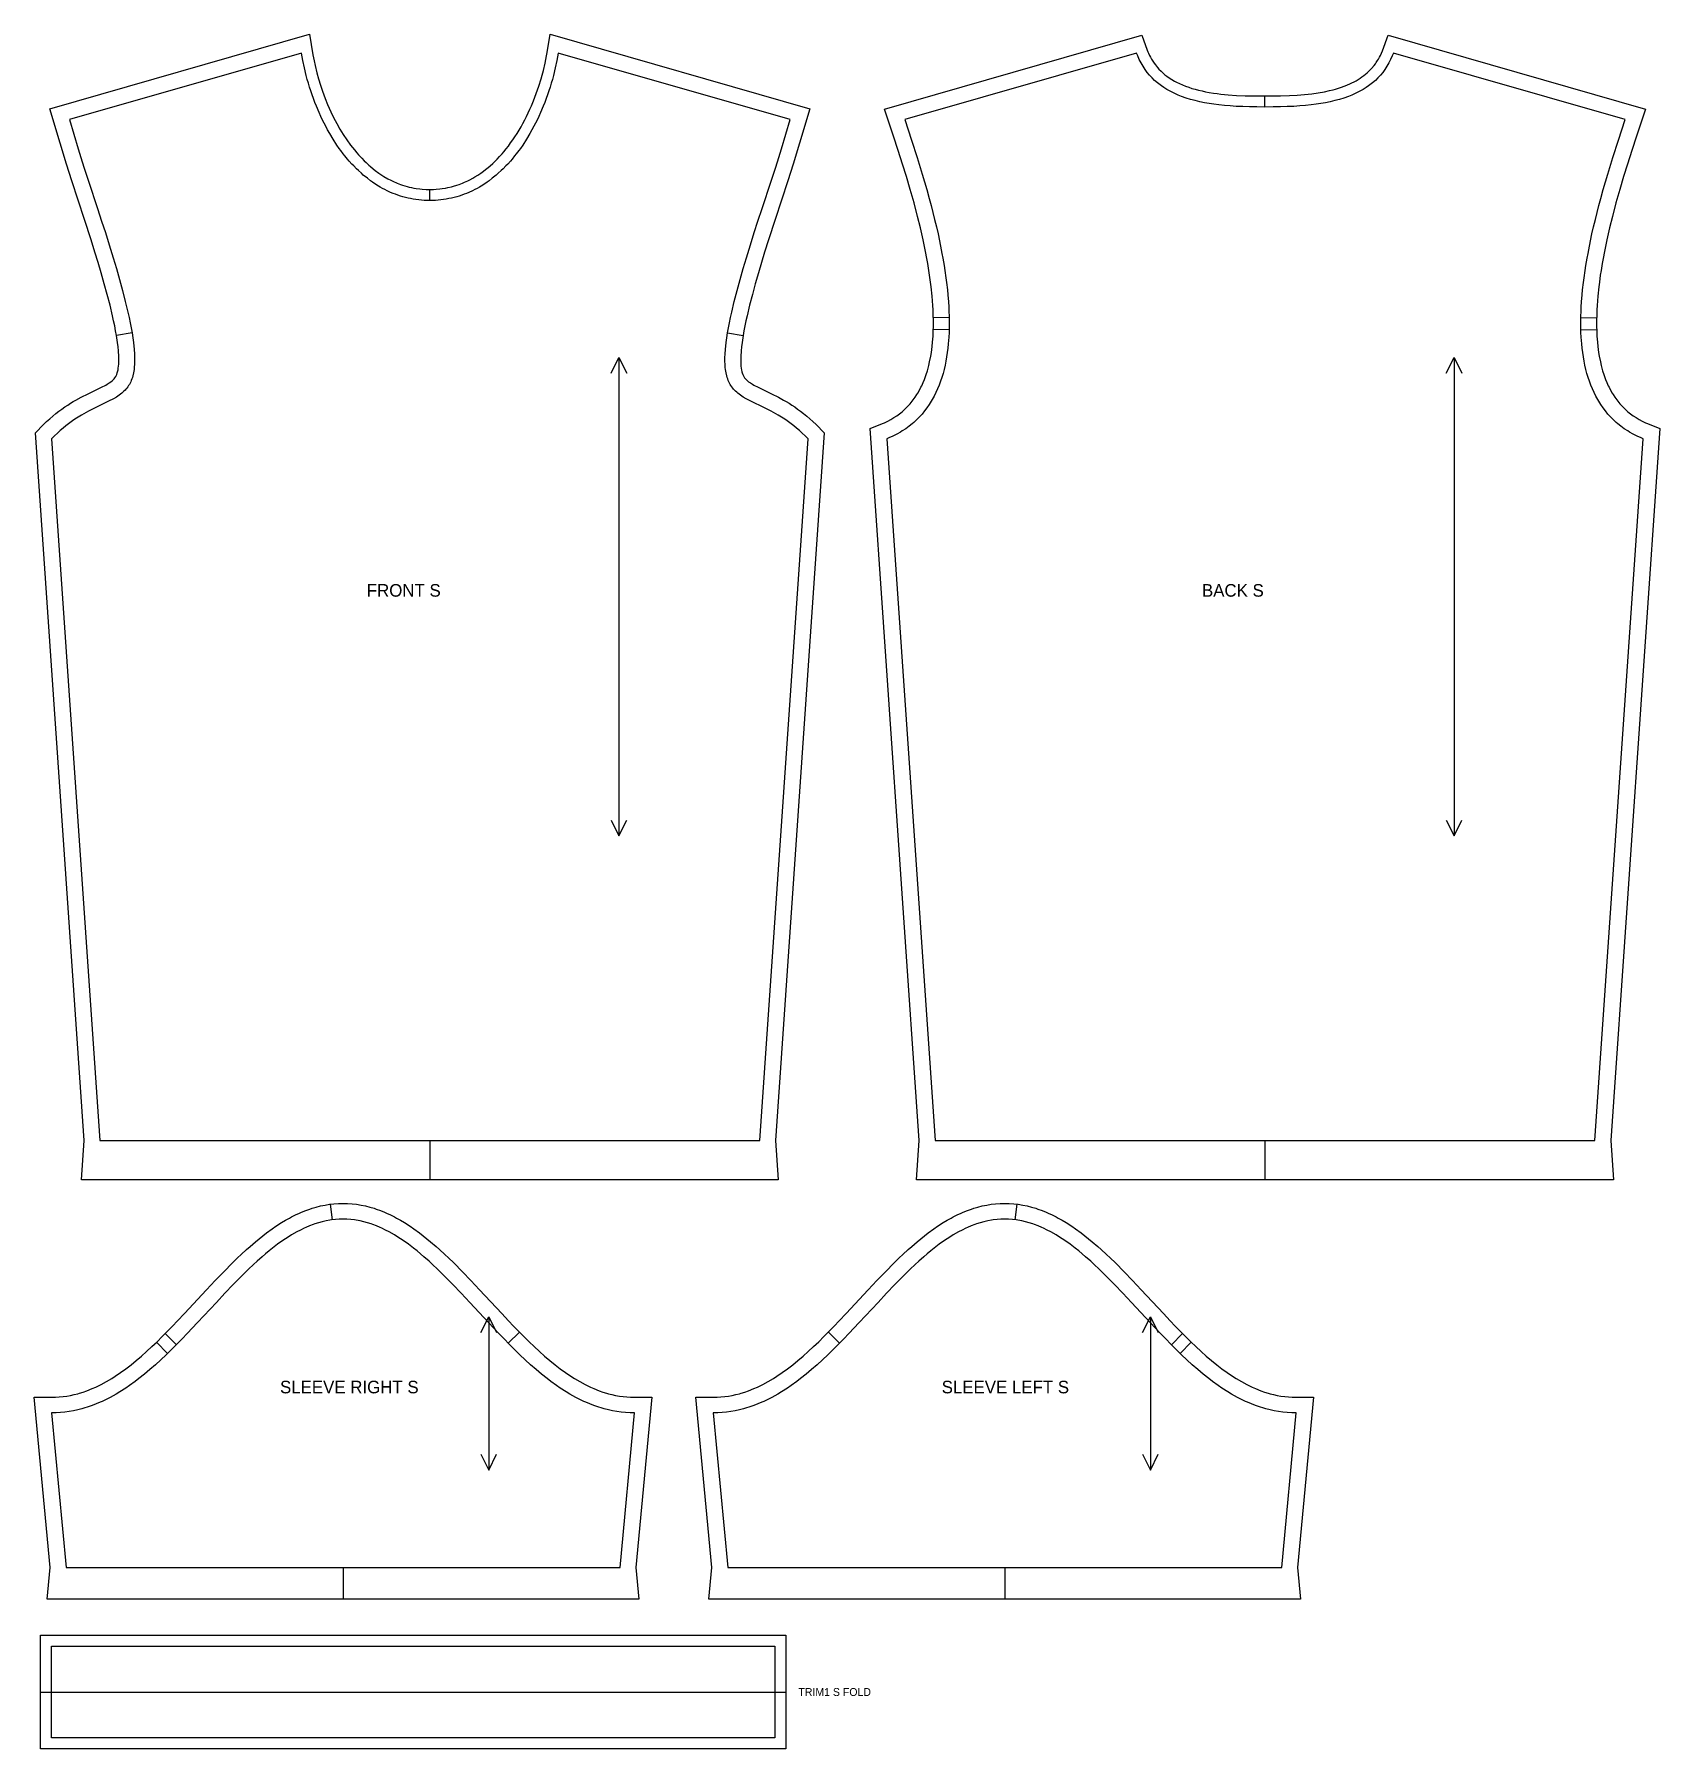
# Model space of a CAD drawing. Extents: x 24 to 1056, y 28 to 1116.
import ezdxf

# ---------------------------------------------------------------- set-up
doc = ezdxf.new("R2010")
doc.units = 0
for name, color, linetype in [('CUT', 7, 'CONTINUOUS'), ('FOLD', 6, 'CONTINUOUS'), ('GRAIN', 3, 'CONTINUOUS'), ('NOTCH', 1, 'CONTINUOUS'), ('SEW', 5, 'CONTINUOUS'), ('TEXT', 2, 'CONTINUOUS')]:
    doc.layers.add(name, color=color, linetype=linetype)

msp = doc.modelspace()

# ---------------------------------------------------------------- linework, layer by layer
at = {"layer": 'CUT'}
for points in [[(275.051, 389.212), (53.9, 389.212), (55.62, 414.212), (24.714, 863.409), (29.816, 868.589), (31.84, 870.534), (33.844, 872.355), (35.823, 874.059), (37.776, 875.652), (39.7, 877.139), (41.592, 878.528), (43.449, 879.825), (45.27, 881.035), (47.051, 882.163), (48.791, 883.217), (50.487, 884.201), (53.737, 885.981), (58.231, 888.259), (66.711, 892.341), (69.415, 893.763), (70.19, 894.207), (71.552, 895.055), (72.681, 895.852), (73.599, 896.604), (73.99, 896.966), (74.663, 897.675), (75.223, 898.388), (75.71, 899.145), (76.146, 899.993), (76.35, 900.465), (76.728, 901.525), (76.901, 902.121), (77.208, 903.457), (77.338, 904.198), (77.548, 905.832), (77.624, 906.722), (77.715, 908.648), (77.729, 909.681), (77.689, 911.879), (77.463, 915.486), (77.204, 918.08), (76.86, 920.81), (76.196, 925.133), (75.661, 928.15), (75.058, 931.259), (74.393, 934.45), (73.671, 937.711), (72.078, 944.392), (70.325, 951.21), (68.454, 958.076), (66.507, 964.905), (64.522, 971.619), (62.533, 978.148), (60.087, 985.959), (55.931, 998.816), (47.782, 1023.406), (44.451, 1033.877), (40.396, 1047.23), (33.925, 1069.079), (198.719, 1116.423), (200.859, 1103.422), (201.582, 1099.657), (202.244, 1096.607), (203.378, 1091.986), (204.45, 1088.106), (205.639, 1084.213), (206.943, 1080.322), (207.78, 1077.993), (208.659, 1075.671), (210.214, 1071.826), (211.202, 1069.539), (212.23, 1067.268), (214.035, 1063.531), (215.95, 1059.863), (217.976, 1056.276), (220.111, 1052.783), (222.354, 1049.394), (224.703, 1046.123), (227.157, 1042.981), (228.678, 1041.162), (229.713, 1039.978), (231.831, 1037.684), (233.461, 1036.03), (234.567, 1034.961), (236.256, 1033.407), (237.401, 1032.406), (239.148, 1030.959), (240.331, 1030.03), (242.743, 1028.264), (244.592, 1027.021), (245.843, 1026.231), (248.39, 1024.75), (250.341, 1023.727), (251.66, 1023.087), (254.345, 1021.911), (256.4, 1021.122), (257.79, 1020.641), (259.196, 1020.197), (260.62, 1019.79), (262.06, 1019.42), (263.518, 1019.09), (264.994, 1018.798), (266.488, 1018.545), (268.764, 1018.242), (270.305, 1018.092), (272.655, 1017.945), (274.247, 1017.901), (275.855, 1017.901), (277.447, 1017.945), (279.019, 1018.032), (281.339, 1018.242), (282.861, 1018.434), (285.109, 1018.798), (286.584, 1019.09), (288.765, 1019.6), (290.196, 1019.989), (292.312, 1020.641), (293.703, 1021.122), (295.758, 1021.911), (297.108, 1022.482), (299.104, 1023.403), (300.415, 1024.06), (302.354, 1025.108), (303.628, 1025.849), (305.51, 1027.021), (307.359, 1028.264), (309.174, 1029.577), (310.365, 1030.491), (312.123, 1031.916), (313.275, 1032.903), (314.976, 1034.436), (316.09, 1035.492), (317.732, 1037.127), (319.338, 1038.819), (320.909, 1040.567), (321.935, 1041.762), (323.445, 1043.598), (324.917, 1045.484), (326.352, 1047.417), (327.748, 1049.394), (329.107, 1051.414), (330.427, 1053.473), (331.708, 1055.57), (332.95, 1057.7), (334.152, 1059.863), (335.315, 1062.055), (336.438, 1064.274), (337.52, 1066.516), (338.562, 1068.78), (339.563, 1071.062), (340.835, 1074.129), (341.741, 1076.444), (342.606, 1078.768), (343.43, 1081.1), (344.212, 1083.435), (345.652, 1088.106), (346.309, 1090.436), (347.121, 1093.531), (348.199, 1098.136), (349.108, 1102.674), (349.499, 1104.91), (351.383, 1116.423), (516.177, 1069.079), (509.706, 1047.23), (505.652, 1033.877), (502.32, 1023.406), (494.171, 998.816), (490.015, 985.959), (487.569, 978.148), (485.581, 971.619), (483.595, 964.905), (481.648, 958.076), (479.778, 951.21), (478.024, 944.392), (476.432, 937.711), (475.709, 934.45), (475.044, 931.259), (474.441, 928.15), (473.906, 925.133), (473.242, 920.81), (472.898, 918.08), (472.639, 915.486), (472.413, 911.879), (472.374, 909.681), (472.387, 908.648), (472.478, 906.722), (472.554, 905.832), (472.764, 904.198), (472.895, 903.457), (473.201, 902.121), (473.374, 901.525), (473.752, 900.465), (473.956, 899.993), (474.393, 899.145), (474.879, 898.388), (475.44, 897.675), (476.112, 896.966), (476.503, 896.604), (477.422, 895.852), (478.55, 895.055), (479.913, 894.207), (480.687, 893.763), (483.391, 892.341), (491.872, 888.259), (496.365, 885.981), (499.616, 884.201), (501.311, 883.217), (503.051, 882.163), (504.832, 881.035), (506.653, 879.825), (508.511, 878.528), (510.403, 877.139), (512.326, 875.652), (514.279, 874.059), (516.259, 872.355), (518.262, 870.534), (520.286, 868.589), (525.388, 863.409), (494.482, 414.212), (496.202, 389.212), (278.6, 389.212)], [(805.153, 389.212), (584.002, 389.212), (585.722, 414.212), (554.633, 866.083), (562.483, 869.341), (563.574, 869.822), (565.679, 870.834), (567.682, 871.909), (569.589, 873.046), (571.404, 874.244), (573.13, 875.501), (574.773, 876.817), (576.336, 878.192), (577.822, 879.627), (578.537, 880.366), (579.914, 881.89), (581.222, 883.473), (581.851, 884.288), (583.06, 885.964), (584.204, 887.701), (584.753, 888.592), (585.803, 890.422), (586.792, 892.315), (587.264, 893.284), (588.163, 895.269), (589.001, 897.315), (590.148, 900.498), (590.839, 902.693), (591.766, 906.094), (592.312, 908.43), (593.023, 912.034), (593.426, 914.5), (593.926, 918.29), (594.191, 920.873), (594.487, 924.828), (594.619, 927.514), (594.72, 931.614), (594.725, 934.389), (594.641, 938.611), (594.527, 941.461), (594.367, 944.337), (594.164, 947.236), (593.917, 950.157), (593.302, 956.051), (592.936, 959.021), (592.318, 963.496), (591.863, 966.491), (591.119, 970.995), (590.585, 974.001), (589.73, 978.51), (588.174, 986.009), (586.478, 993.456), (584.667, 1000.819), (582.378, 1009.496), (580.004, 1017.948), (577.588, 1026.122), (575.172, 1033.964), (572.411, 1042.628), (569.408, 1051.796), (563.697, 1068.984), (726.948, 1115.885), (730.449, 1106.395), (730.852, 1105.369), (731.275, 1104.372), (731.946, 1102.928), (732.419, 1101.999), (733.162, 1100.654), (733.948, 1099.364), (734.774, 1098.127), (735.641, 1096.941), (736.859, 1095.435), (737.819, 1094.359), (739.159, 1092.991), (740.21, 1092.014), (741.672, 1090.773), (742.814, 1089.887), (744.396, 1088.763), (746.045, 1087.703), (747.76, 1086.705), (749.089, 1085.997), (750.915, 1085.105), (752.801, 1084.271), (754.745, 1083.494), (756.742, 1082.774), (758.791, 1082.107), (760.888, 1081.494), (763.028, 1080.932), (765.208, 1080.42), (767.425, 1079.956), (769.674, 1079.537), (772.524, 1079.077), (774.83, 1078.755), (777.156, 1078.472), (781.849, 1078.015), (787.163, 1077.655), (792.47, 1077.429), (799.462, 1077.287), (807.98, 1077.266), (814.908, 1077.351), (820.782, 1077.539), (825.507, 1077.797), (830.223, 1078.171), (834.897, 1078.68), (838.928, 1079.253), (842.882, 1079.956), (846.193, 1080.67), (848.354, 1081.207), (849.947, 1081.642), (853.057, 1082.602), (856.053, 1083.683), (857.506, 1084.271), (858.926, 1084.891), (860.313, 1085.544), (861.665, 1086.229), (862.982, 1086.949), (864.262, 1087.703), (865.505, 1088.492), (866.71, 1089.316), (867.878, 1090.178), (869.007, 1091.076), (870.097, 1092.014), (871.148, 1092.991), (872.812, 1094.713), (874.368, 1096.557), (875.248, 1097.727), (875.812, 1098.534), (876.625, 1099.788), (877.144, 1100.654), (877.888, 1101.999), (878.36, 1102.928), (879.032, 1104.372), (879.659, 1105.879), (883.358, 1115.885), (1046.61, 1068.984), (1040.899, 1051.796), (1037.896, 1042.628), (1035.135, 1033.964), (1032.719, 1026.122), (1030.303, 1017.948), (1027.928, 1009.496), (1025.639, 1000.819), (1023.828, 993.456), (1022.132, 986.009), (1020.577, 978.51), (1019.722, 974.001), (1019.187, 970.995), (1018.444, 966.491), (1017.989, 963.496), (1017.371, 959.021), (1017.005, 956.051), (1016.39, 950.157), (1016.143, 947.236), (1015.939, 944.337), (1015.78, 941.461), (1015.665, 938.611), (1015.582, 934.389), (1015.587, 931.614), (1015.688, 927.514), (1015.82, 924.828), (1016.116, 920.873), (1016.381, 918.29), (1016.881, 914.5), (1017.284, 912.034), (1017.995, 908.43), (1018.54, 906.094), (1019.467, 902.693), (1020.158, 900.498), (1021.305, 897.315), (1022.144, 895.269), (1023.043, 893.284), (1023.514, 892.315), (1024.504, 890.422), (1025.554, 888.592), (1026.103, 887.701), (1027.247, 885.964), (1028.456, 884.288), (1029.084, 883.473), (1030.393, 881.89), (1031.77, 880.366), (1032.485, 879.627), (1033.971, 878.192), (1035.534, 876.817), (1037.176, 875.501), (1038.903, 874.244), (1040.718, 873.046), (1042.625, 871.909), (1044.628, 870.834), (1046.733, 869.822), (1047.824, 869.341), (1055.674, 866.083), (1024.585, 414.212), (1026.305, 389.212), (808.703, 389.212)], [(219.98, 123), (32.254, 123), (34.12, 143), (24.025, 251.184), (36.296, 251.202), (37.5, 251.229), (39.891, 251.356), (42.26, 251.58), (44.612, 251.897), (46.948, 252.305), (49.269, 252.804), (51.579, 253.392), (52.73, 253.718), (55.025, 254.436), (57.312, 255.239), (60.728, 256.601), (62.998, 257.61), (66.392, 259.274), (69.775, 261.113), (73.146, 263.12), (75.387, 264.548), (78.741, 266.819), (82.083, 269.239), (85.414, 271.8), (88.735, 274.492), (92.044, 277.306), (95.343, 280.234), (98.632, 283.264), (101.911, 286.389), (105.181, 289.596), (108.443, 292.877), (111.699, 296.221), (114.949, 299.618), (119.276, 304.21), (133.339, 319.357), (138.773, 325.147), (144.239, 330.844), (149.749, 336.402), (153.082, 339.651), (155.318, 341.775), (158.696, 344.891), (160.964, 346.917), (164.396, 349.872), (166.706, 351.782), (169.033, 353.639), (171.381, 355.441), (174.943, 358.035), (177.348, 359.686), (181.002, 362.036), (183.472, 363.513), (185.971, 364.914), (187.232, 365.586), (189.778, 366.866), (192.356, 368.06), (193.657, 368.623), (196.285, 369.679), (198.948, 370.638), (200.293, 371.079), (203.007, 371.882), (205.757, 372.575), (208.54, 373.152), (211.356, 373.609), (214.203, 373.942), (217.079, 374.144), (219.862, 374.212), (222.882, 374.144), (225.758, 373.942), (228.605, 373.609), (231.421, 373.152), (234.204, 372.575), (236.953, 371.882), (239.668, 371.079), (241.013, 370.638), (243.675, 369.679), (246.304, 368.623), (247.605, 368.06), (250.183, 366.866), (252.729, 365.586), (253.99, 364.914), (256.489, 363.513), (258.959, 362.036), (262.613, 359.686), (265.017, 358.035), (268.58, 355.441), (270.928, 353.639), (273.255, 351.782), (275.564, 349.872), (278.996, 346.917), (281.265, 344.891), (284.642, 341.775), (286.879, 339.651), (290.212, 336.402), (295.722, 330.844), (301.188, 325.147), (306.622, 319.357), (320.685, 304.21), (325.012, 299.618), (328.262, 296.221), (331.517, 292.877), (334.78, 289.596), (338.05, 286.389), (341.329, 283.264), (344.618, 280.234), (347.917, 277.306), (351.226, 274.492), (354.547, 271.8), (357.878, 269.239), (361.22, 266.819), (364.573, 264.548), (366.815, 263.12), (370.186, 261.113), (373.569, 259.274), (376.963, 257.61), (379.232, 256.601), (382.649, 255.239), (384.936, 254.436), (387.231, 253.718), (388.382, 253.392), (390.691, 252.804), (393.013, 252.305), (395.349, 251.897), (397.7, 251.58), (400.07, 251.356), (402.461, 251.229), (403.665, 251.202), (415.936, 251.184), (405.841, 143), (407.707, 123), (222.96, 123)], [(639.941, 123), (452.214, 123), (454.081, 143), (443.986, 251.184), (456.257, 251.202), (457.461, 251.229), (459.851, 251.356), (462.221, 251.58), (464.573, 251.897), (466.908, 252.305), (469.23, 252.804), (471.54, 253.392), (472.691, 253.718), (474.986, 254.436), (477.273, 255.239), (480.689, 256.601), (482.959, 257.61), (486.353, 259.274), (489.736, 261.113), (493.107, 263.12), (495.348, 264.548), (498.702, 266.819), (502.044, 269.239), (505.375, 271.8), (508.696, 274.492), (512.005, 277.306), (515.304, 280.234), (518.593, 283.264), (521.872, 286.389), (525.142, 289.596), (528.404, 292.877), (531.66, 296.221), (534.91, 299.618), (539.237, 304.21), (553.3, 319.357), (558.734, 325.147), (564.199, 330.844), (569.71, 336.402), (573.043, 339.651), (575.279, 341.775), (578.657, 344.891), (580.925, 346.917), (584.357, 349.872), (586.666, 351.782), (588.994, 353.639), (591.342, 355.441), (594.904, 358.035), (597.308, 359.686), (600.963, 362.036), (603.433, 363.513), (605.932, 364.914), (607.193, 365.586), (609.739, 366.866), (612.317, 368.06), (613.618, 368.623), (616.246, 369.679), (618.909, 370.638), (620.253, 371.079), (622.968, 371.882), (625.718, 372.575), (628.501, 373.152), (631.317, 373.609), (634.164, 373.942), (637.039, 374.144), (639.823, 374.212), (642.843, 374.144), (645.719, 373.942), (648.566, 373.609), (651.382, 373.152), (654.165, 372.575), (656.914, 371.882), (659.629, 371.079), (660.974, 370.638), (663.636, 369.679), (666.265, 368.623), (667.566, 368.06), (670.144, 366.866), (672.689, 365.586), (673.95, 364.914), (676.45, 363.513), (678.92, 362.036), (682.574, 359.686), (684.978, 358.035), (688.541, 355.441), (690.888, 353.639), (693.216, 351.782), (695.525, 349.872), (698.957, 346.917), (701.226, 344.891), (704.603, 341.775), (706.839, 339.651), (710.173, 336.402), (715.683, 330.844), (721.149, 325.147), (726.583, 319.357), (740.646, 304.21), (744.973, 299.618), (748.223, 296.221), (751.478, 292.877), (754.741, 289.596), (758.011, 286.389), (761.29, 283.264), (764.579, 280.234), (767.877, 277.306), (771.187, 274.492), (774.507, 271.8), (777.839, 269.239), (781.181, 266.819), (784.534, 264.548), (786.776, 263.12), (790.147, 261.113), (793.529, 259.274), (796.923, 257.61), (799.193, 256.601), (802.61, 255.239), (804.896, 254.436), (807.191, 253.718), (808.342, 253.392), (810.652, 252.804), (812.974, 252.305), (815.31, 251.897), (817.661, 251.58), (820.031, 251.356), (822.422, 251.229), (823.626, 251.202), (835.897, 251.184), (825.802, 143), (827.668, 123), (642.921, 123)], [(28, 100), (501, 100), (501, 28), (28, 28)]]:
    msp.add_lwpolyline(points, close=True, dxfattribs=at)
at = {"layer": 'FOLD'}
msp.add_lwpolyline([(28, 64), (501, 64)], dxfattribs=at)
at = {"layer": 'GRAIN'}
for points in [[(390.077, 901.248), (395.077, 911.248), (400.077, 901.248)], [(395.077, 911.248), (395.077, 607.504)], [(920.179, 901.248), (925.179, 911.248), (930.179, 901.248)], [(925.179, 911.248), (925.179, 607.504)], [(390.077, 617.504), (395.077, 607.504), (400.077, 617.504)], [(920.179, 617.504), (925.179, 607.504), (930.179, 617.504)], [(307.471, 292.273), (312.471, 302.273), (317.471, 292.273)], [(312.471, 302.273), (312.471, 204.939)], [(727.431, 292.273), (732.431, 302.273), (737.431, 292.273)], [(732.431, 302.273), (732.431, 204.939)], [(307.471, 214.939), (312.471, 204.939), (317.471, 214.939)], [(727.431, 214.939), (732.431, 204.939), (737.431, 214.939)]]:
    msp.add_lwpolyline(points, dxfattribs=at)
at = {"layer": 'NOTCH'}
for points in [[(805.153, 1070.261), (805.151, 1077.261)], [(275.051, 1010.895), (275.003, 1017.895)], [(604.693, 936.689), (594.695, 936.491)], [(1005.614, 936.689), (1015.612, 936.491)], [(86.058, 926.788), (76.19, 925.173)], [(464.044, 926.788), (473.913, 925.173)], [(604.664, 928.69), (594.667, 928.936)], [(1005.643, 928.69), (1015.64, 928.936)], [(275.051, 414.212), (275.051, 389.212)], [(805.153, 414.212), (805.153, 389.212)], [(213.265, 363.773), (211.993, 373.692)], [(646.656, 363.773), (647.928, 373.692)], [(108.507, 278.858), (101.572, 286.062)], [(114.201, 284.477), (107.11, 291.528)], [(324.784, 285.464), (331.902, 292.488)], [(535.138, 285.464), (528.02, 292.488)], [(745.72, 284.477), (752.812, 291.528)], [(751.415, 278.858), (758.35, 286.062)], [(219.98, 143), (219.98, 123)], [(639.941, 143), (639.941, 123)]]:
    msp.add_lwpolyline(points, dxfattribs=at)
at = {"layer": 'SEW'}
for points in [[(275.051, 414.212), (484.459, 414.212), (515.102, 859.601), (513.256, 861.477), (511.432, 863.23), (509.631, 864.867), (507.855, 866.395), (506.105, 867.822), (504.383, 869.154), (502.688, 870.398), (501.023, 871.56), (499.388, 872.647), (496.21, 874.616), (494.67, 875.509), (491.689, 877.142), (487.476, 879.277), (478.911, 883.401), (475.8, 885.039), (473.915, 886.149), (472.181, 887.297), (470.597, 888.501), (469.861, 889.129), (469.162, 889.776), (468.5, 890.444), (467.874, 891.135), (467.285, 891.85), (466.731, 892.59), (466.213, 893.356), (465.73, 894.149), (465.282, 894.97), (464.868, 895.82), (464.488, 896.7), (464.141, 897.609), (463.827, 898.549), (463.546, 899.52), (463.077, 901.554), (462.732, 903.714), (462.604, 904.841), (462.433, 907.188), (462.39, 908.407), (462.384, 910.936), (462.481, 913.582), (462.675, 916.341), (463.138, 920.677), (463.552, 923.69), (464.045, 926.793), (464.609, 929.977), (465.241, 933.234), (465.933, 936.554), (466.681, 939.929), (468.319, 946.802), (470.112, 953.774), (472.017, 960.765), (473.993, 967.697), (476.003, 974.496), (478.513, 982.709), (480.967, 990.505), (483.32, 997.808), (485.97, 1005.875), (491.748, 1023.256), (494.598, 1032.056), (496.496, 1038.117), (498.187, 1043.645), (503.731, 1062.25), (356.532, 1104.539), (355.694, 1099.832), (354.682, 1095.049), (353.496, 1090.21), (352.837, 1087.777), (352.135, 1085.338), (351.389, 1082.895), (350.599, 1080.451), (349.766, 1078.008), (348.89, 1075.57), (347.969, 1073.138), (347.006, 1070.716), (345.302, 1066.707), (344.222, 1064.322), (343.097, 1061.956), (341.126, 1058.061), (339.885, 1055.758), (338.6, 1053.483), (336.361, 1049.76), (333.999, 1046.134), (332.523, 1044.01), (331.515, 1042.618), (329.965, 1040.565), (328.908, 1039.222), (327.285, 1037.248), (326.179, 1035.96), (324.482, 1034.071), (323.326, 1032.842), (321.556, 1031.046), (320.351, 1029.881), (318.507, 1028.184), (317.253, 1027.088), (314.685, 1024.983), (312.708, 1023.484), (311.366, 1022.524), (308.621, 1020.701), (306.511, 1019.423), (305.08, 1018.614), (303.629, 1017.841), (302.159, 1017.104), (299.916, 1016.07), (298.397, 1015.428), (296.857, 1014.825), (295.298, 1014.262), (293.719, 1013.739), (292.121, 1013.258), (290.503, 1012.82), (288.865, 1012.424), (287.207, 1012.072), (285.53, 1011.764), (283.833, 1011.502), (282.116, 1011.285), (280.38, 1011.116), (278.623, 1010.994), (276.847, 1010.92), (275.051, 1010.895), (273.255, 1010.92), (271.479, 1010.994), (269.722, 1011.116), (267.986, 1011.285), (266.269, 1011.502), (264.572, 1011.764), (262.895, 1012.072), (261.237, 1012.424), (259.599, 1012.82), (257.981, 1013.258), (256.383, 1013.739), (254.804, 1014.262), (253.245, 1014.825), (251.706, 1015.428), (250.186, 1016.07), (247.943, 1017.104), (246.473, 1017.841), (245.022, 1018.614), (243.591, 1019.423), (241.481, 1020.701), (238.737, 1022.524), (237.394, 1023.484), (235.417, 1024.983), (232.85, 1027.088), (231.596, 1028.184), (229.751, 1029.881), (228.547, 1031.046), (226.776, 1032.842), (225.62, 1034.071), (223.924, 1035.96), (222.817, 1037.248), (221.194, 1039.222), (220.137, 1040.565), (218.587, 1042.618), (217.579, 1044.01), (216.103, 1046.134), (213.742, 1049.76), (211.502, 1053.483), (210.217, 1055.758), (208.976, 1058.061), (207.005, 1061.956), (205.881, 1064.322), (204.8, 1066.707), (203.097, 1070.716), (202.133, 1073.138), (201.213, 1075.57), (200.336, 1078.008), (199.503, 1080.451), (198.714, 1082.895), (197.968, 1085.338), (197.265, 1087.777), (196.607, 1090.21), (195.42, 1095.049), (194.408, 1099.832), (193.571, 1104.539), (46.371, 1062.25), (51.916, 1043.645), (53.606, 1038.117), (55.504, 1032.056), (58.354, 1023.256), (64.133, 1005.875), (66.782, 997.808), (69.135, 990.505), (71.589, 982.709), (74.099, 974.496), (76.109, 967.697), (78.086, 960.765), (79.99, 953.774), (81.783, 946.802), (83.422, 939.929), (84.169, 936.554), (84.861, 933.234), (85.493, 929.977), (86.058, 926.793), (86.55, 923.69), (86.964, 920.677), (87.427, 916.341), (87.621, 913.582), (87.718, 910.936), (87.712, 908.407), (87.669, 907.188), (87.499, 904.841), (87.371, 903.714), (87.025, 901.554), (86.557, 899.52), (86.275, 898.549), (85.961, 897.609), (85.614, 896.7), (85.234, 895.82), (84.82, 894.97), (84.372, 894.149), (83.889, 893.356), (83.371, 892.59), (82.818, 891.85), (82.228, 891.135), (81.602, 890.444), (80.94, 889.776), (80.241, 889.129), (79.505, 888.501), (77.922, 887.297), (76.188, 886.149), (74.303, 885.039), (71.192, 883.401), (62.626, 879.277), (58.413, 877.142), (55.432, 875.509), (53.892, 874.616), (50.715, 872.647), (49.079, 871.56), (47.414, 870.398), (45.719, 869.154), (43.997, 867.822), (42.247, 866.395), (40.471, 864.867), (38.671, 863.23), (36.846, 861.477), (35, 859.601), (65.644, 414.212)], [(805.153, 414.212), (1014.561, 414.212), (1045.205, 859.601), (1043.888, 860.148), (1041.335, 861.307), (1038.885, 862.552), (1036.538, 863.881), (1035.402, 864.576), (1033.205, 866.026), (1031.105, 867.555), (1029.102, 869.16), (1028.136, 869.991), (1026.274, 871.707), (1024.505, 873.494), (1022.826, 875.352), (1021.236, 877.277), (1019.733, 879.268), (1018.316, 881.323), (1016.984, 883.44), (1016.349, 884.521), (1015.139, 886.728), (1014.011, 888.992), (1012.961, 891.312), (1011.988, 893.685), (1011.09, 896.111), (1010.267, 898.586), (1009.516, 901.109), (1008.836, 903.679), (1008.226, 906.293), (1007.683, 908.95), (1007.206, 911.647), (1006.794, 914.384), (1006.445, 917.156), (1006.157, 919.964), (1005.837, 924.237), (1005.696, 927.124), (1005.61, 930.038), (1005.578, 932.979), (1005.628, 937.436), (1005.725, 940.434), (1005.869, 943.451), (1006.061, 946.485), (1006.431, 951.065), (1006.732, 954.135), (1007.259, 958.757), (1007.658, 961.849), (1008.325, 966.495), (1008.813, 969.596), (1009.605, 974.247), (1010.171, 977.345), (1011.072, 981.983), (1012.699, 989.67), (1013.741, 994.246), (1014.826, 998.786), (1015.948, 1003.285), (1017.102, 1007.734), (1018.281, 1012.128), (1019.884, 1017.888), (1022.737, 1027.656), (1025.996, 1038.241), (1029.541, 1049.27), (1033.833, 1062.25), (886.634, 1104.539), (885.936, 1102.724), (884.915, 1100.406), (883.795, 1098.2), (882.578, 1096.104), (881.269, 1094.116), (879.871, 1092.232), (878.389, 1090.449), (876.826, 1088.765), (875.184, 1087.178), (873.469, 1085.683), (871.683, 1084.279), (870.764, 1083.61), (869.356, 1082.646), (867.424, 1081.435), (864.926, 1080.035), (862.865, 1079.003), (860.218, 1077.818), (858.047, 1076.95), (855.273, 1075.962), (852.438, 1075.076), (849.55, 1074.285), (846.615, 1073.586), (843.64, 1072.972), (840.632, 1072.438), (837.6, 1071.978), (834.549, 1071.587), (830.873, 1071.201), (827.194, 1070.897), (823.523, 1070.665), (819.268, 1070.474), (815.059, 1070.353), (810.333, 1070.282), (805.153, 1070.261), (799.974, 1070.282), (795.247, 1070.353), (791.039, 1070.474), (786.784, 1070.665), (783.113, 1070.897), (779.434, 1071.201), (775.758, 1071.587), (772.707, 1071.978), (769.674, 1072.438), (766.667, 1072.972), (763.692, 1073.586), (760.757, 1074.285), (757.868, 1075.076), (755.034, 1075.962), (752.26, 1076.95), (750.089, 1077.818), (747.441, 1079.003), (745.381, 1080.035), (742.883, 1081.435), (740.951, 1082.646), (739.542, 1083.61), (738.624, 1084.279), (736.838, 1085.683), (735.123, 1087.178), (733.481, 1088.765), (731.918, 1090.449), (730.435, 1092.232), (729.038, 1094.116), (727.729, 1096.104), (726.512, 1098.2), (725.392, 1100.406), (724.371, 1102.724), (723.673, 1104.539), (576.474, 1062.25), (580.766, 1049.27), (584.31, 1038.241), (587.57, 1027.656), (590.423, 1017.888), (592.026, 1012.128), (593.205, 1007.734), (594.359, 1003.285), (595.481, 998.786), (596.566, 994.246), (597.608, 989.67), (599.235, 981.983), (600.136, 977.345), (600.702, 974.247), (601.494, 969.596), (601.981, 966.495), (602.649, 961.849), (603.048, 958.757), (603.575, 954.135), (603.876, 951.065), (604.246, 946.485), (604.437, 943.451), (604.582, 940.434), (604.678, 937.436), (604.729, 932.979), (604.697, 930.038), (604.611, 927.124), (604.47, 924.237), (604.15, 919.964), (603.862, 917.156), (603.513, 914.384), (603.101, 911.647), (602.624, 908.95), (602.081, 906.293), (601.47, 903.679), (600.791, 901.109), (600.04, 898.586), (599.217, 896.111), (598.319, 893.685), (597.346, 891.312), (596.296, 888.992), (595.167, 886.728), (593.958, 884.521), (593.323, 883.44), (591.99, 881.323), (590.574, 879.268), (589.071, 877.277), (587.481, 875.352), (585.802, 873.494), (584.032, 871.707), (582.171, 869.991), (581.205, 869.16), (579.202, 867.555), (577.102, 866.026), (574.905, 864.576), (573.769, 863.881), (571.422, 862.552), (568.972, 861.307), (566.419, 860.148), (565.102, 859.601), (595.746, 414.212)], [(219.98, 143), (395.798, 143), (404.961, 241.2), (402.133, 241.234), (399.334, 241.383), (396.562, 241.644), (393.818, 242.014), (391.099, 242.49), (388.407, 243.069), (385.74, 243.747), (384.415, 244.123), (381.784, 244.946), (379.178, 245.861), (376.594, 246.866), (374.032, 247.959), (372.76, 248.536), (370.231, 249.753), (367.724, 251.05), (364, 253.139), (361.543, 254.623), (357.891, 256.978), (355.48, 258.631), (351.895, 261.226), (349.526, 263.03), (346.002, 265.838), (342.512, 268.761), (339.054, 271.788), (335.626, 274.91), (332.225, 278.116), (328.85, 281.395), (325.499, 284.739), (322.17, 288.136), (318.861, 291.576), (312.293, 298.545), (300.382, 311.383), (295.003, 317.133), (289.631, 322.762), (285.333, 327.146), (282.107, 330.349), (279.953, 332.438), (276.717, 335.495), (274.554, 337.477), (271.303, 340.361), (269.129, 342.218), (266.949, 344.021), (264.762, 345.766), (261.469, 348.268), (258.158, 350.625), (254.827, 352.825), (252.595, 354.201), (249.226, 356.122), (246.967, 357.302), (244.695, 358.4), (243.555, 358.917), (241.264, 359.885), (238.961, 360.762), (237.804, 361.167), (235.479, 361.905), (233.14, 362.545), (230.785, 363.087), (228.414, 363.526), (227.222, 363.706), (224.826, 363.985), (222.412, 364.155), (219.98, 364.212), (217.549, 364.155), (215.135, 363.985), (212.739, 363.706), (211.547, 363.526), (209.176, 363.087), (206.821, 362.545), (204.482, 361.905), (202.157, 361.167), (201, 360.762), (198.696, 359.885), (196.406, 358.917), (195.266, 358.4), (192.994, 357.302), (190.735, 356.122), (187.366, 354.201), (185.134, 352.825), (181.803, 350.625), (178.492, 348.268), (175.199, 345.766), (173.012, 344.021), (170.832, 342.218), (168.658, 340.361), (165.406, 337.477), (163.244, 335.495), (160.008, 332.438), (157.854, 330.349), (154.628, 327.146), (150.33, 322.762), (144.958, 317.133), (139.578, 311.383), (127.668, 298.545), (121.1, 291.576), (117.791, 288.136), (114.462, 284.739), (111.111, 281.395), (107.736, 278.116), (104.335, 274.91), (100.907, 271.788), (97.449, 268.761), (93.959, 265.838), (90.435, 263.03), (88.066, 261.226), (84.481, 258.631), (82.07, 256.978), (78.418, 254.623), (75.961, 253.139), (72.237, 251.05), (69.73, 249.753), (67.201, 248.536), (65.928, 247.959), (63.367, 246.866), (60.783, 245.861), (58.176, 244.946), (55.546, 244.123), (54.221, 243.747), (51.554, 243.069), (48.861, 242.49), (46.143, 242.014), (43.398, 241.644), (40.627, 241.383), (37.827, 241.234), (35, 241.2), (44.163, 143)], [(639.941, 143), (815.758, 143), (824.922, 241.2), (822.094, 241.234), (819.295, 241.383), (816.523, 241.644), (813.779, 242.014), (811.06, 242.49), (808.368, 243.069), (805.7, 243.747), (804.376, 244.123), (801.745, 244.946), (799.138, 245.861), (796.555, 246.866), (793.993, 247.959), (792.721, 248.536), (790.192, 249.753), (787.685, 251.05), (783.961, 253.139), (781.503, 254.623), (777.852, 256.978), (775.441, 258.631), (771.856, 261.226), (769.487, 263.03), (765.963, 265.838), (762.473, 268.761), (759.015, 271.788), (755.586, 274.91), (752.186, 278.116), (748.811, 281.395), (745.46, 284.739), (742.131, 288.136), (738.821, 291.576), (732.254, 298.545), (720.343, 311.383), (714.963, 317.133), (709.592, 322.762), (705.294, 327.146), (702.067, 330.349), (699.914, 332.438), (696.677, 335.495), (694.515, 337.477), (691.264, 340.361), (689.09, 342.218), (686.91, 344.021), (684.723, 345.766), (681.43, 348.268), (678.119, 350.625), (674.788, 352.825), (672.556, 354.201), (669.187, 356.122), (666.927, 357.302), (664.656, 358.4), (663.516, 358.917), (661.225, 359.885), (658.922, 360.762), (657.765, 361.167), (655.44, 361.905), (653.1, 362.545), (650.745, 363.087), (648.374, 363.526), (647.183, 363.706), (644.787, 363.985), (642.373, 364.155), (639.941, 364.212), (637.51, 364.155), (635.096, 363.985), (632.7, 363.706), (631.508, 363.526), (629.137, 363.087), (626.782, 362.545), (624.443, 361.905), (622.118, 361.167), (620.961, 360.762), (618.657, 359.885), (616.367, 358.917), (615.227, 358.4), (612.955, 357.302), (610.696, 356.122), (607.327, 354.201), (605.094, 352.825), (601.763, 350.625), (598.453, 348.268), (595.159, 345.766), (592.973, 344.021), (590.793, 342.218), (588.619, 340.361), (585.367, 337.477), (583.205, 335.495), (579.969, 332.438), (577.815, 330.349), (574.588, 327.146), (570.291, 322.762), (564.919, 317.133), (559.539, 311.383), (547.629, 298.545), (541.061, 291.576), (537.752, 288.136), (534.422, 284.739), (531.071, 281.395), (527.697, 278.116), (524.296, 274.91), (520.868, 271.788), (517.41, 268.761), (513.92, 265.838), (510.396, 263.03), (508.027, 261.226), (504.442, 258.631), (502.03, 256.978), (498.379, 254.623), (495.921, 253.139), (492.198, 251.05), (489.69, 249.753), (487.162, 248.536), (485.889, 247.959), (483.328, 246.866), (480.744, 245.861), (478.137, 244.946), (475.507, 244.123), (474.182, 243.747), (471.515, 243.069), (468.822, 242.49), (466.104, 242.014), (463.359, 241.644), (460.588, 241.383), (457.788, 241.234), (454.961, 241.2), (464.124, 143)], [(35, 93), (494, 93), (494, 35), (35, 35)]]:
    msp.add_lwpolyline(points, close=True, dxfattribs=at)

# ---------------------------------------------------------------- texts
at = {"layer": 'TEXT'}
for s, height, p in [('FRONT S', 8, (235.05, 759.38)), ('BACK S', 8, (765.15, 759.38)), ('SLEEVE RIGHT S', 8, (179.98, 253.61)), ('SLEEVE LEFT S', 8, (599.94, 253.61)), ('TRIM1 S FOLD', 5, (509, 61.5))]:
    msp.add_text(s, height=height, dxfattribs=at).set_placement(p)

doc.saveas('drawing.dxf')
